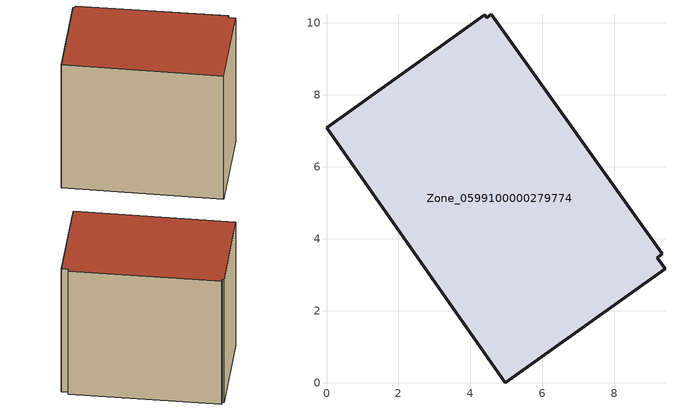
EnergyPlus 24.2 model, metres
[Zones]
Zone_0599100000279774
 floor ground (C_G): 9.34,3.58 9.2,3.47 9.41,3.17 4.97,0 0,7.08 4.4,10.22 4.45,10.15 4.58,10.24 z0
 wall outside (C_F): 4.97,0 9.41,3.17 9.2,3.47 9.34,3.58 4.58,10.24 4.45,10.15 4.4,10.22 0,7.08 4.97,0 z0:7.86
 roof outside (C_R): 9.2,3.47 9.34,3.58 4.58,10.24 4.45,10.15 4.4,10.22 0,7.08 4.97,0 9.41,3.17 z7.86
[BUILDING]
Pand.0599100000279774: North Axis=0; Terrain=City; Loads Convergence Tolerance Value=0.04; Temperature Convergence Tolerance Value=0.4; Solar Distribution=FullExterior; Maximum Number of Warmup Days=25; Minimum Number of Warmup Days=1
[Site:Location]
Rotterdam.The.Hague.AP_ZH_NLD Design_Conditions: Latitude=51.96; Longitude=4.45; Time Zone=1; Elevation=-4.5
[SITE:GROUNDTEMPERATURE:BUILDINGSURFACE]
18, 18, 18, 18, 18, 18, 18, 18, 18, 18, 18, 18
[MATERIAL] Thermal Absorptance=0.9; Solar Absorptance=0.7; Visible Absorptance=0.7
Name | Roughness | Thickness | Conductivity | Density | Specific Heat
G.TC.1975-1991 | MediumSmooth | 0.15 | 0.288461 | 540 | 1210
F.TC.1975-1991 | Rough | 0.3 | 0.230769 | 1920 | 840
R.TC.1975-1991 | MediumRough | 0.2 | 0.153846 | 1500 | 1000
[CONSTRUCTION]
C_G: G.TC.1975-1991
C_F: F.TC.1975-1991
C_R: R.TC.1975-1991
[ZONE]
Zone_0599100000279774: Type=1; Multiplier=1; Ceiling Height=Autocalculate; Volume=Autocalculate; Floor Area=autocalculate; Part of Total Floor Area=Yes
[ZONEINFILTRATION:DESIGNFLOWRATE]
Infil_Zone_0599100000279774: Zone or ZoneList or Space or SpaceList=Zone_0599100000279774; Schedule=AlwaysOn; Design Flow Rate Calculation Method=Flow/Area; Flow Rate per Floor Area=0.003; Constant Term Coefficient=1; Temperature Term Coefficient=0; Velocity Term Coefficient=0; Velocity Squared Term Coefficient=0
[HVACTEMPLATE:ZONE:IDEALLOADSAIRSYSTEM]
Zone_0599100000279774: Maximum Heating Supply Air Temperature=50; Minimum Cooling Supply Air Temperature=13; Maximum Heating Supply Air Humidity Ratio=0.0156; Minimum Cooling Supply Air Humidity Ratio=0.0077; Heating Limit=NoLimit; Cooling Limit=NoLimit; Dehumidification Control Type=ConstantSensibleHeatRatio; Cooling Sensible Heat Ratio=0.7; Dehumidification Setpoint=60; Humidification Control Type=None; Humidification Setpoint=30; Outdoor Air Method=None; Outdoor Air Flow Rate per Person=0.00944; Outdoor Air Flow Rate per Zone Floor Area=0; Outdoor Air Flow Rate per Zone=0; Demand Controlled Ventilation Type=None; Outdoor Air Economizer Type=NoEconomizer; Heat Recovery Type=None; Sensible Heat Recovery Effectiveness=0.7; Latent Heat Recovery Effectiveness=0.65
[ZONECONTROL:THERMOSTAT]
ThermostatControl_Zone_0599100000279774: Zone or ZoneList=Zone_0599100000279774; Control Type Schedule=DualSetpointControlType; Control 1=Thermostat_Zone_0599100000279774; Temperature Difference Between Cutout And Setpoint=0
[THERMOSTATSETPOINT:DUALSETPOINT]
Thermostat_Zone_0599100000279774: Heating Setpoint Temperature Schedule=HeatingSetpoint_Zone_0599100000279774; Cooling Setpoint Temperature Schedule=CoolingSetpoint_Zone_0599100000279774
[SCHEDULE:COMPACT]
HeatingSetpoint_Zone_0599100000279774: Through: 12/31, For: AllDays, Until: 24:00, 21
CoolingSetpoint_Zone_0599100000279774: Through: 12/31, For: AllDays, Until: 24:00, 24
DualSetpointControlType: Through: 12/31, For: AllDays, Until: 24:00, 4
AlwaysOn: Through: 12/31, For: AllDays, Until: 24:00, 1
